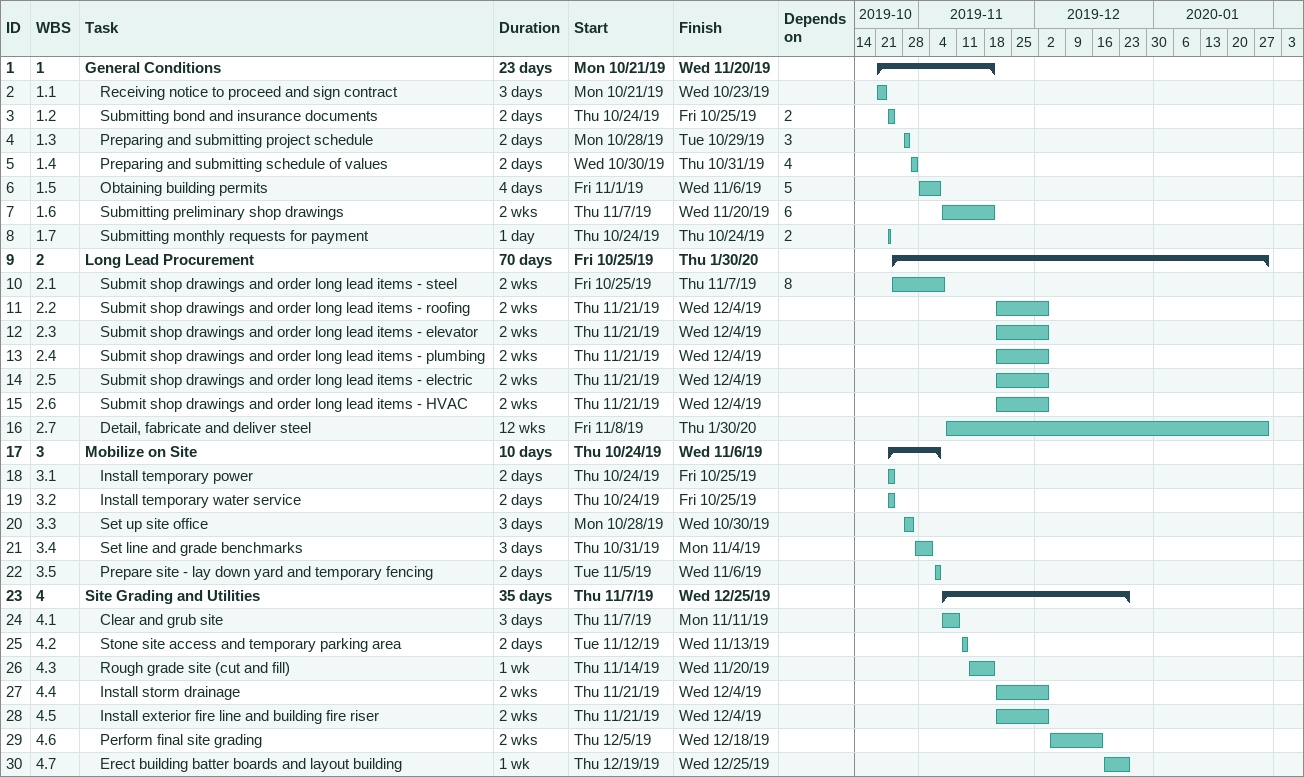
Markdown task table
| ID | WBS | Task | Duration | Start | Finish | Predecessors |
|---|---|---|---|---|---|---|
| 1 | 1 | **General Conditions** | 23d | 2019-10-21 | 2019-11-20 |  |
| 2 | 1.1 | Receiving notice to proceed and sign contract | 3d | 2019-10-21 | 2019-10-23 |  |
| 3 | 1.2 | Submitting bond and insurance documents | 2d | 2019-10-24 | 2019-10-25 | 2 |
| 4 | 1.3 | Preparing and submitting project schedule | 2d | 2019-10-28 | 2019-10-29 | 3 |
| 5 | 1.4 | Preparing and submitting schedule of values | 2d | 2019-10-30 | 2019-10-31 | 4 |
| 6 | 1.5 | Obtaining building permits | 4d | 2019-11-01 | 2019-11-06 | 5 |
| 7 | 1.6 | Submitting preliminary shop drawings | 2w | 2019-11-07 | 2019-11-20 | 6 |
| 8 | 1.7 | Submitting monthly requests for payment | 1d | 2019-10-24 | 2019-10-24 | 2 |
| 9 | 2 | **Long Lead Procurement** | 70d | 2019-10-25 | 2020-01-30 |  |
| 10 | 2.1 | Submit shop drawings and order long lead items - steel | 2w | 2019-10-25 | 2019-11-07 | 8 |
| 11 | 2.2 | Submit shop drawings and order long lead items - roofing | 2w | 2019-11-21 | 2019-12-04 |  |
| 12 | 2.3 | Submit shop drawings and order long lead items - elevator | 2w | 2019-11-21 | 2019-12-04 |  |
| 13 | 2.4 | Submit shop drawings and order long lead items - plumbing | 2w | 2019-11-21 | 2019-12-04 |  |
| 14 | 2.5 | Submit shop drawings and order long lead items - electric | 2w | 2019-11-21 | 2019-12-04 |  |
| 15 | 2.6 | Submit shop drawings and order long lead items - HVAC | 2w | 2019-11-21 | 2019-12-04 |  |
| 16 | 2.7 | Detail, fabricate and deliver steel | 12w | 2019-11-08 | 2020-01-30 |  |
| 17 | 3 | **Mobilize on Site** | 10d | 2019-10-24 | 2019-11-06 |  |
| 18 | 3.1 | Install temporary power | 2d | 2019-10-24 | 2019-10-25 |  |
| 19 | 3.2 | Install temporary water service | 2d | 2019-10-24 | 2019-10-25 |  |
| 20 | 3.3 | Set up site office | 3d | 2019-10-28 | 2019-10-30 |  |
| 21 | 3.4 | Set line and grade benchmarks | 3d | 2019-10-31 | 2019-11-04 |  |
| 22 | 3.5 | Prepare site - lay down yard and temporary fencing | 2d | 2019-11-05 | 2019-11-06 |  |
| 23 | 4 | **Site Grading and Utilities** | 35d | 2019-11-07 | 2019-12-25 |  |
| 24 | 4.1 | Clear and grub site | 3d | 2019-11-07 | 2019-11-11 |  |
| 25 | 4.2 | Stone site access and temporary parking area | 2d | 2019-11-12 | 2019-11-13 |  |
| 26 | 4.3 | Rough grade site (cut and fill) | 1w | 2019-11-14 | 2019-11-20 |  |
| 27 | 4.4 | Install storm drainage | 2w | 2019-11-21 | 2019-12-04 |  |
| 28 | 4.5 | Install exterior fire line and building fire riser | 2w | 2019-11-21 | 2019-12-04 |  |
| 29 | 4.6 | Perform final site grading | 2w | 2019-12-05 | 2019-12-18 |  |
| 30 | 4.7 | Erect building batter boards and layout building | 1w | 2019-12-19 | 2019-12-25 |  |
